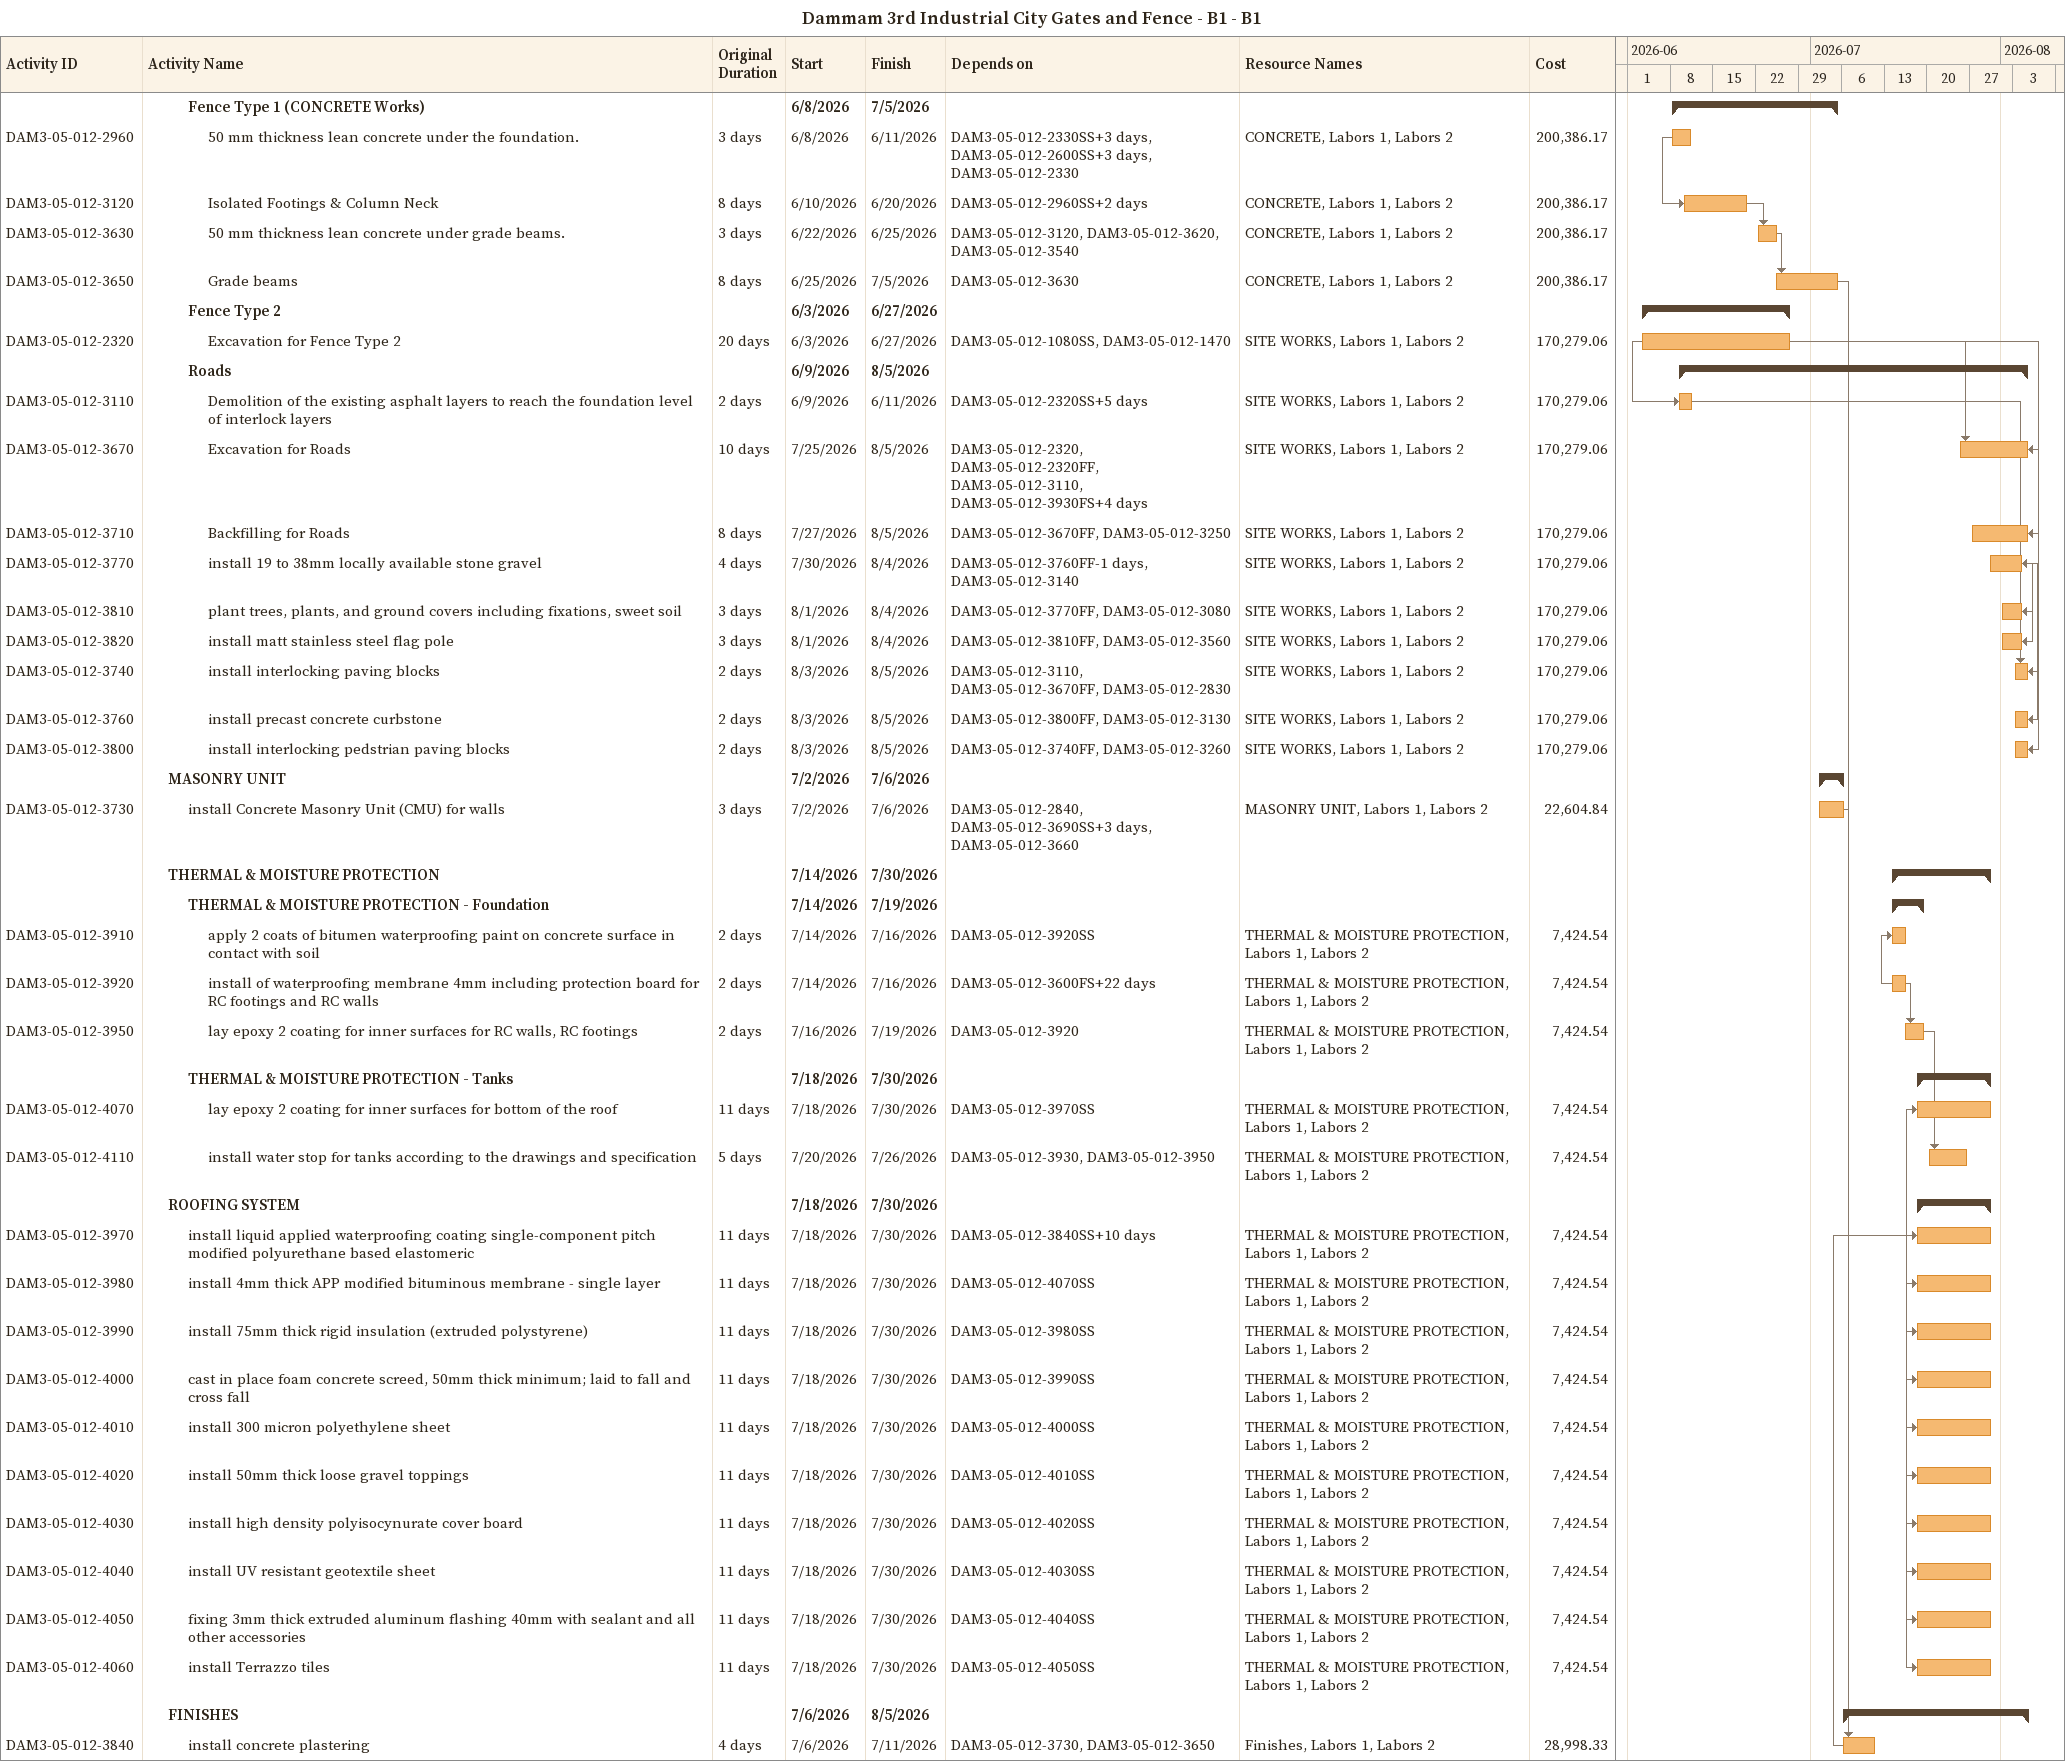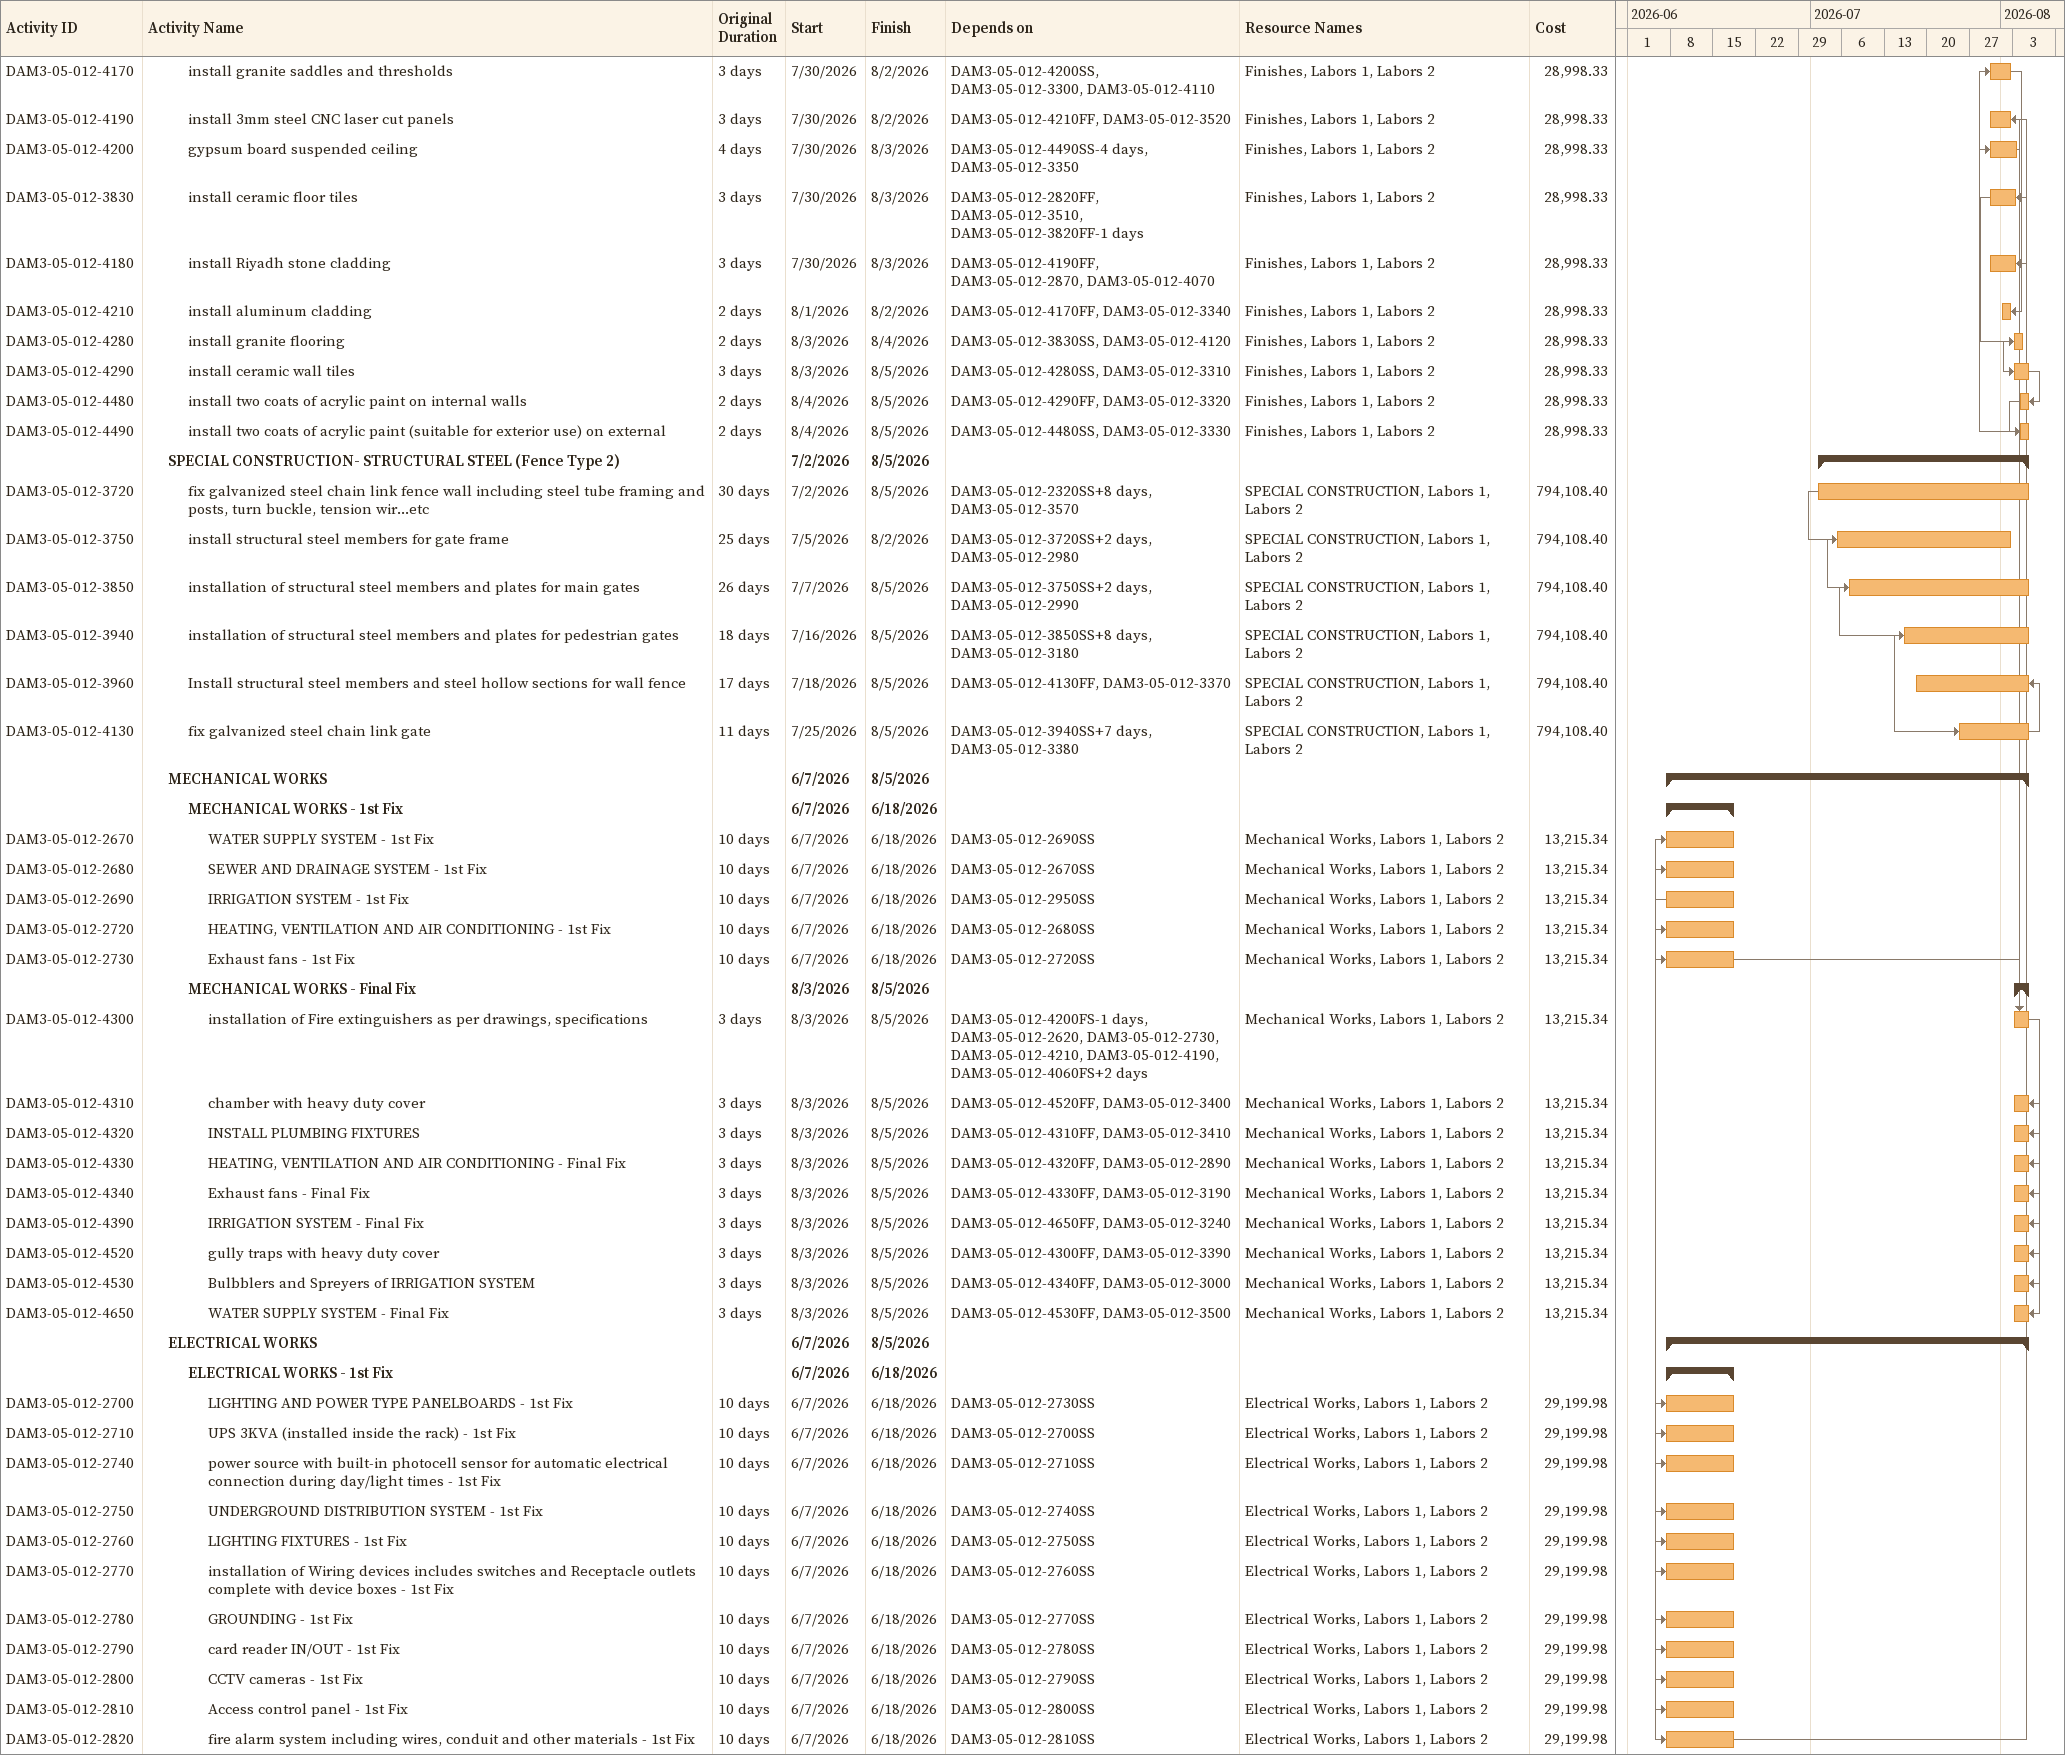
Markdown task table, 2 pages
Dammam 3rd Industrial City Gates and Fence - B1 - B1

| ID | Level | Task | Original duration | Start | Finish | Predecessors | Resources | Cost |
|---|---|---|---|---|---|---|---|---|
|  | 3 | **Fence Type 1 (CONCRETE Works)** |  | 2026-06-08 | 2026-07-05 |  |  |  |
| DAM3-05-012-2960 | 4 | 50 mm thickness lean concrete under the foundation. | 3d | 2026-06-08 | 2026-06-11 | DAM3-05-012-2330SS+3d, DAM3-05-012-2600SS+3d, DAM3-05-012-2330 | CONCRETE, Labors 1, Labors 2 | 200386.17 |
| DAM3-05-012-3120 | 4 | Isolated Footings & Column Neck | 8d | 2026-06-10 | 2026-06-20 | DAM3-05-012-2960SS+2d | CONCRETE, Labors 1, Labors 2 | 200386.17 |
| DAM3-05-012-3630 | 4 | 50 mm thickness lean concrete under grade beams. | 3d | 2026-06-22 | 2026-06-25 | DAM3-05-012-3120, DAM3-05-012-3620, DAM3-05-012-3540 | CONCRETE, Labors 1, Labors 2 | 200386.17 |
| DAM3-05-012-3650 | 4 | Grade beams | 8d | 2026-06-25 | 2026-07-05 | DAM3-05-012-3630 | CONCRETE, Labors 1, Labors 2 | 200386.17 |
|  | 3 | **Fence Type 2** |  | 2026-06-03 | 2026-06-27 |  |  |  |
| DAM3-05-012-2320 | 4 | Excavation for Fence Type 2 | 20d | 2026-06-03 | 2026-06-27 | DAM3-05-012-1080SS, DAM3-05-012-1470 | SITE WORKS, Labors 1, Labors 2 | 170279.06 |
|  | 3 | **Roads** |  | 2026-06-09 | 2026-08-05 |  |  |  |
| DAM3-05-012-3110 | 4 | Demolition of the existing asphalt layers to reach the foundation level of interlock layers | 2d | 2026-06-09 | 2026-06-11 | DAM3-05-012-2320SS+5d | SITE WORKS, Labors 1, Labors 2 | 170279.06 |
| DAM3-05-012-3670 | 4 | Excavation for Roads | 10d | 2026-07-25 | 2026-08-05 | DAM3-05-012-2320, DAM3-05-012-2320FF, DAM3-05-012-3110, DAM3-05-012-3930FS+4d | SITE WORKS, Labors 1, Labors 2 | 170279.06 |
| DAM3-05-012-3710 | 4 | Backfilling for Roads | 8d | 2026-07-27 | 2026-08-05 | DAM3-05-012-3670FF, DAM3-05-012-3250 | SITE WORKS, Labors 1, Labors 2 | 170279.06 |
| DAM3-05-012-3770 | 4 | install 19 to 38mm locally available stone gravel | 4d | 2026-07-30 | 2026-08-04 | DAM3-05-012-3760FF-1d, DAM3-05-012-3140 | SITE WORKS, Labors 1, Labors 2 | 170279.06 |
| DAM3-05-012-3810 | 4 | plant trees, plants, and ground covers including fixations, sweet soil | 3d | 2026-08-01 | 2026-08-04 | DAM3-05-012-3770FF, DAM3-05-012-3080 | SITE WORKS, Labors 1, Labors 2 | 170279.06 |
| DAM3-05-012-3820 | 4 | install matt stainless steel flag pole | 3d | 2026-08-01 | 2026-08-04 | DAM3-05-012-3810FF, DAM3-05-012-3560 | SITE WORKS, Labors 1, Labors 2 | 170279.06 |
| DAM3-05-012-3740 | 4 | install interlocking paving blocks | 2d | 2026-08-03 | 2026-08-05 | DAM3-05-012-3110, DAM3-05-012-3670FF, DAM3-05-012-2830 | SITE WORKS, Labors 1, Labors 2 | 170279.06 |
| DAM3-05-012-3760 | 4 | install precast concrete curbstone | 2d | 2026-08-03 | 2026-08-05 | DAM3-05-012-3800FF, DAM3-05-012-3130 | SITE WORKS, Labors 1, Labors 2 | 170279.06 |
| DAM3-05-012-3800 | 4 | install interlocking pedstrian paving blocks | 2d | 2026-08-03 | 2026-08-05 | DAM3-05-012-3740FF, DAM3-05-012-3260 | SITE WORKS, Labors 1, Labors 2 | 170279.06 |
|  | 2 | **MASONRY UNIT** |  | 2026-07-02 | 2026-07-06 |  |  |  |
| DAM3-05-012-3730 | 3 | install Concrete Masonry Unit (CMU) for walls | 3d | 2026-07-02 | 2026-07-06 | DAM3-05-012-2840, DAM3-05-012-3690SS+3d, DAM3-05-012-3660 | MASONRY UNIT, Labors 1, Labors 2 | 22604.84 |
|  | 2 | **THERMAL & MOISTURE PROTECTION** |  | 2026-07-14 | 2026-07-30 |  |  |  |
|  | 3 | **THERMAL & MOISTURE PROTECTION - Foundation** |  | 2026-07-14 | 2026-07-19 |  |  |  |
| DAM3-05-012-3910 | 4 | apply 2 coats of bitumen waterproofing paint on concrete surface in contact with soil | 2d | 2026-07-14 | 2026-07-16 | DAM3-05-012-3920SS | THERMAL & MOISTURE PROTECTION, Labors 1, Labors 2 | 7424.54 |
| DAM3-05-012-3920 | 4 | install of waterproofing membrane 4mm including protection board for RC footings and RC walls | 2d | 2026-07-14 | 2026-07-16 | DAM3-05-012-3600FS+22d | THERMAL & MOISTURE PROTECTION, Labors 1, Labors 2 | 7424.54 |
| DAM3-05-012-3950 | 4 | lay epoxy 2 coating for inner surfaces for RC walls, RC footings | 2d | 2026-07-16 | 2026-07-19 | DAM3-05-012-3920 | THERMAL & MOISTURE PROTECTION, Labors 1, Labors 2 | 7424.54 |
|  | 3 | **THERMAL & MOISTURE PROTECTION - Tanks** |  | 2026-07-18 | 2026-07-30 |  |  |  |
| DAM3-05-012-4070 | 4 | lay epoxy 2 coating for inner surfaces for bottom of the roof | 11d | 2026-07-18 | 2026-07-30 | DAM3-05-012-3970SS | THERMAL & MOISTURE PROTECTION, Labors 1, Labors 2 | 7424.54 |
| DAM3-05-012-4110 | 4 | install water stop for tanks according to the drawings and specification | 5d | 2026-07-20 | 2026-07-26 | DAM3-05-012-3930, DAM3-05-012-3950 | THERMAL & MOISTURE PROTECTION, Labors 1, Labors 2 | 7424.54 |
|  | 2 | **ROOFING SYSTEM** |  | 2026-07-18 | 2026-07-30 |  |  |  |
| DAM3-05-012-3970 | 3 | install liquid applied waterproofing coating single-component pitch modified polyurethane based elastomeric | 11d | 2026-07-18 | 2026-07-30 | DAM3-05-012-3840SS+10d | THERMAL & MOISTURE PROTECTION, Labors 1, Labors 2 | 7424.54 |
| DAM3-05-012-3980 | 3 | install 4mm thick APP modified bituminous membrane - single layer | 11d | 2026-07-18 | 2026-07-30 | DAM3-05-012-4070SS | THERMAL & MOISTURE PROTECTION, Labors 1, Labors 2 | 7424.54 |
| DAM3-05-012-3990 | 3 | install 75mm thick rigid insulation (extruded polystyrene) | 11d | 2026-07-18 | 2026-07-30 | DAM3-05-012-3980SS | THERMAL & MOISTURE PROTECTION, Labors 1, Labors 2 | 7424.54 |
| DAM3-05-012-4000 | 3 | cast in place foam concrete screed, 50mm thick minimum; laid to fall and cross fall | 11d | 2026-07-18 | 2026-07-30 | DAM3-05-012-3990SS | THERMAL & MOISTURE PROTECTION, Labors 1, Labors 2 | 7424.54 |
| DAM3-05-012-4010 | 3 | install 300 micron polyethylene sheet | 11d | 2026-07-18 | 2026-07-30 | DAM3-05-012-4000SS | THERMAL & MOISTURE PROTECTION, Labors 1, Labors 2 | 7424.54 |
| DAM3-05-012-4020 | 3 | install 50mm thick loose gravel toppings | 11d | 2026-07-18 | 2026-07-30 | DAM3-05-012-4010SS | THERMAL & MOISTURE PROTECTION, Labors 1, Labors 2 | 7424.54 |
| DAM3-05-012-4030 | 3 | install high density polyisocynurate cover board | 11d | 2026-07-18 | 2026-07-30 | DAM3-05-012-4020SS | THERMAL & MOISTURE PROTECTION, Labors 1, Labors 2 | 7424.54 |
| DAM3-05-012-4040 | 3 | install UV resistant geotextile sheet | 11d | 2026-07-18 | 2026-07-30 | DAM3-05-012-4030SS | THERMAL & MOISTURE PROTECTION, Labors 1, Labors 2 | 7424.54 |
| DAM3-05-012-4050 | 3 | fixing 3mm thick extruded aluminum flashing 40mm with sealant and all other accessories | 11d | 2026-07-18 | 2026-07-30 | DAM3-05-012-4040SS | THERMAL & MOISTURE PROTECTION, Labors 1, Labors 2 | 7424.54 |
| DAM3-05-012-4060 | 3 | install Terrazzo tiles | 11d | 2026-07-18 | 2026-07-30 | DAM3-05-012-4050SS | THERMAL & MOISTURE PROTECTION, Labors 1, Labors 2 | 7424.54 |
|  | 2 | **FINISHES** |  | 2026-07-06 | 2026-08-05 |  |  |  |
| DAM3-05-012-3840 | 3 | install concrete plastering | 4d | 2026-07-06 | 2026-07-11 | DAM3-05-012-3730, DAM3-05-012-3650 | Finishes, Labors 1, Labors 2 | 28998.33 |
| DAM3-05-012-4170 | 3 | install granite saddles and thresholds | 3d | 2026-07-30 | 2026-08-02 | DAM3-05-012-4200SS, DAM3-05-012-3300, DAM3-05-012-4110 | Finishes, Labors 1, Labors 2 | 28998.33 |
| DAM3-05-012-4190 | 3 | install 3mm steel CNC laser cut panels | 3d | 2026-07-30 | 2026-08-02 | DAM3-05-012-4210FF, DAM3-05-012-3520 | Finishes, Labors 1, Labors 2 | 28998.33 |
| DAM3-05-012-4200 | 3 | gypsum board suspended ceiling | 4d | 2026-07-30 | 2026-08-03 | DAM3-05-012-4490SS-4d, DAM3-05-012-3350 | Finishes, Labors 1, Labors 2 | 28998.33 |
| DAM3-05-012-3830 | 3 | install ceramic floor tiles | 3d | 2026-07-30 | 2026-08-03 | DAM3-05-012-2820FF, DAM3-05-012-3510, DAM3-05-012-3820FF-1d | Finishes, Labors 1, Labors 2 | 28998.33 |
| DAM3-05-012-4180 | 3 | install Riyadh stone cladding | 3d | 2026-07-30 | 2026-08-03 | DAM3-05-012-4190FF, DAM3-05-012-2870, DAM3-05-012-4070 | Finishes, Labors 1, Labors 2 | 28998.33 |
| DAM3-05-012-4210 | 3 | install aluminum cladding | 2d | 2026-08-01 | 2026-08-02 | DAM3-05-012-4170FF, DAM3-05-012-3340 | Finishes, Labors 1, Labors 2 | 28998.33 |
| DAM3-05-012-4280 | 3 | install granite flooring | 2d | 2026-08-03 | 2026-08-04 | DAM3-05-012-3830SS, DAM3-05-012-4120 | Finishes, Labors 1, Labors 2 | 28998.33 |
| DAM3-05-012-4290 | 3 | install ceramic wall tiles | 3d | 2026-08-03 | 2026-08-05 | DAM3-05-012-4280SS, DAM3-05-012-3310 | Finishes, Labors 1, Labors 2 | 28998.33 |
| DAM3-05-012-4480 | 3 | install two coats of acrylic paint on internal walls | 2d | 2026-08-04 | 2026-08-05 | DAM3-05-012-4290FF, DAM3-05-012-3320 | Finishes, Labors 1, Labors 2 | 28998.33 |
| DAM3-05-012-4490 | 3 | install two coats of acrylic paint (suitable for exterior use) on external | 2d | 2026-08-04 | 2026-08-05 | DAM3-05-012-4480SS, DAM3-05-012-3330 | Finishes, Labors 1, Labors 2 | 28998.33 |
|  | 2 | **SPECIAL CONSTRUCTION- STRUCTURAL STEEL (Fence Type 2)** |  | 2026-07-02 | 2026-08-05 |  |  |  |
| DAM3-05-012-3720 | 3 | fix galvanized steel chain link fence wall including steel tube framing and posts, turn buckle, tension wir...etc | 30d | 2026-07-02 | 2026-08-05 | DAM3-05-012-2320SS+8d, DAM3-05-012-3570 | SPECIAL CONSTRUCTION, Labors 1, Labors 2 | 794108.40 |
| DAM3-05-012-3750 | 3 | install structural steel members for gate frame | 25d | 2026-07-05 | 2026-08-02 | DAM3-05-012-3720SS+2d, DAM3-05-012-2980 | SPECIAL CONSTRUCTION, Labors 1, Labors 2 | 794108.40 |
| DAM3-05-012-3850 | 3 | installation of structural steel members and plates for main gates | 26d | 2026-07-07 | 2026-08-05 | DAM3-05-012-3750SS+2d, DAM3-05-012-2990 | SPECIAL CONSTRUCTION, Labors 1, Labors 2 | 794108.40 |
| DAM3-05-012-3940 | 3 | installation of structural steel members and plates for pedestrian gates | 18d | 2026-07-16 | 2026-08-05 | DAM3-05-012-3850SS+8d, DAM3-05-012-3180 | SPECIAL CONSTRUCTION, Labors 1, Labors 2 | 794108.40 |
| DAM3-05-012-3960 | 3 | Install structural steel members and steel hollow sections for wall fence | 17d | 2026-07-18 | 2026-08-05 | DAM3-05-012-4130FF, DAM3-05-012-3370 | SPECIAL CONSTRUCTION, Labors 1, Labors 2 | 794108.40 |
| DAM3-05-012-4130 | 3 | fix galvanized steel chain link gate | 11d | 2026-07-25 | 2026-08-05 | DAM3-05-012-3940SS+7d, DAM3-05-012-3380 | SPECIAL CONSTRUCTION, Labors 1, Labors 2 | 794108.40 |
|  | 2 | **MECHANICAL WORKS** |  | 2026-06-07 | 2026-08-05 |  |  |  |
|  | 3 | **MECHANICAL WORKS - 1st Fix** |  | 2026-06-07 | 2026-06-18 |  |  |  |
| DAM3-05-012-2670 | 4 | WATER SUPPLY SYSTEM - 1st Fix | 10d | 2026-06-07 | 2026-06-18 | DAM3-05-012-2690SS | Mechanical Works, Labors 1, Labors 2 | 13215.34 |
| DAM3-05-012-2680 | 4 | SEWER AND DRAINAGE SYSTEM - 1st Fix | 10d | 2026-06-07 | 2026-06-18 | DAM3-05-012-2670SS | Mechanical Works, Labors 1, Labors 2 | 13215.34 |
| DAM3-05-012-2690 | 4 | IRRIGATION SYSTEM - 1st Fix | 10d | 2026-06-07 | 2026-06-18 | DAM3-05-012-2950SS | Mechanical Works, Labors 1, Labors 2 | 13215.34 |
| DAM3-05-012-2720 | 4 | HEATING, VENTILATION AND AIR CONDITIONING - 1st Fix | 10d | 2026-06-07 | 2026-06-18 | DAM3-05-012-2680SS | Mechanical Works, Labors 1, Labors 2 | 13215.34 |
| DAM3-05-012-2730 | 4 | Exhaust fans - 1st Fix | 10d | 2026-06-07 | 2026-06-18 | DAM3-05-012-2720SS | Mechanical Works, Labors 1, Labors 2 | 13215.34 |
|  | 3 | **MECHANICAL WORKS - Final Fix** |  | 2026-08-03 | 2026-08-05 |  |  |  |
| DAM3-05-012-4300 | 4 | installation of Fire extinguishers as per drawings, specifications | 3d | 2026-08-03 | 2026-08-05 | DAM3-05-012-4200FS-1d, DAM3-05-012-2620, DAM3-05-012-2730, DAM3-05-012-4210, DAM3-05-012-4190, DAM3-05-012-4060FS+2d | Mechanical Works, Labors 1, Labors 2 | 13215.34 |
| DAM3-05-012-4310 | 4 | chamber with heavy duty cover | 3d | 2026-08-03 | 2026-08-05 | DAM3-05-012-4520FF, DAM3-05-012-3400 | Mechanical Works, Labors 1, Labors 2 | 13215.34 |
| DAM3-05-012-4320 | 4 | INSTALL PLUMBING FIXTURES | 3d | 2026-08-03 | 2026-08-05 | DAM3-05-012-4310FF, DAM3-05-012-3410 | Mechanical Works, Labors 1, Labors 2 | 13215.34 |
| DAM3-05-012-4330 | 4 | HEATING, VENTILATION AND AIR CONDITIONING - Final Fix | 3d | 2026-08-03 | 2026-08-05 | DAM3-05-012-4320FF, DAM3-05-012-2890 | Mechanical Works, Labors 1, Labors 2 | 13215.34 |
| DAM3-05-012-4340 | 4 | Exhaust fans - Final Fix | 3d | 2026-08-03 | 2026-08-05 | DAM3-05-012-4330FF, DAM3-05-012-3190 | Mechanical Works, Labors 1, Labors 2 | 13215.34 |
| DAM3-05-012-4390 | 4 | IRRIGATION SYSTEM - Final Fix | 3d | 2026-08-03 | 2026-08-05 | DAM3-05-012-4650FF, DAM3-05-012-3240 | Mechanical Works, Labors 1, Labors 2 | 13215.34 |
| DAM3-05-012-4520 | 4 | gully traps with heavy duty cover | 3d | 2026-08-03 | 2026-08-05 | DAM3-05-012-4300FF, DAM3-05-012-3390 | Mechanical Works, Labors 1, Labors 2 | 13215.34 |
| DAM3-05-012-4530 | 4 | Bulbblers and Spreyers of IRRIGATION SYSTEM | 3d | 2026-08-03 | 2026-08-05 | DAM3-05-012-4340FF, DAM3-05-012-3000 | Mechanical Works, Labors 1, Labors 2 | 13215.34 |
| DAM3-05-012-4650 | 4 | WATER SUPPLY SYSTEM - Final Fix | 3d | 2026-08-03 | 2026-08-05 | DAM3-05-012-4530FF, DAM3-05-012-3500 | Mechanical Works, Labors 1, Labors 2 | 13215.34 |
|  | 2 | **ELECTRICAL WORKS** |  | 2026-06-07 | 2026-08-05 |  |  |  |
|  | 3 | **ELECTRICAL WORKS - 1st Fix** |  | 2026-06-07 | 2026-06-18 |  |  |  |
| DAM3-05-012-2700 | 4 | LIGHTING AND POWER TYPE PANELBOARDS - 1st Fix | 10d | 2026-06-07 | 2026-06-18 | DAM3-05-012-2730SS | Electrical Works, Labors 1, Labors 2 | 29199.98 |
| DAM3-05-012-2710 | 4 | UPS 3KVA (installed inside the rack) - 1st Fix | 10d | 2026-06-07 | 2026-06-18 | DAM3-05-012-2700SS | Electrical Works, Labors 1, Labors 2 | 29199.98 |
| DAM3-05-012-2740 | 4 | power source with built-in photocell sensor for automatic electrical connection during day/light times - 1st Fix | 10d | 2026-06-07 | 2026-06-18 | DAM3-05-012-2710SS | Electrical Works, Labors 1, Labors 2 | 29199.98 |
| DAM3-05-012-2750 | 4 | UNDERGROUND DISTRIBUTION SYSTEM - 1st Fix | 10d | 2026-06-07 | 2026-06-18 | DAM3-05-012-2740SS | Electrical Works, Labors 1, Labors 2 | 29199.98 |
| DAM3-05-012-2760 | 4 | LIGHTING FIXTURES - 1st Fix | 10d | 2026-06-07 | 2026-06-18 | DAM3-05-012-2750SS | Electrical Works, Labors 1, Labors 2 | 29199.98 |
| DAM3-05-012-2770 | 4 | installation of Wiring devices includes switches and Receptacle outlets complete with device boxes - 1st Fix | 10d | 2026-06-07 | 2026-06-18 | DAM3-05-012-2760SS | Electrical Works, Labors 1, Labors 2 | 29199.98 |
| DAM3-05-012-2780 | 4 | GROUNDING - 1st Fix | 10d | 2026-06-07 | 2026-06-18 | DAM3-05-012-2770SS | Electrical Works, Labors 1, Labors 2 | 29199.98 |
| DAM3-05-012-2790 | 4 | card reader IN/OUT - 1st Fix | 10d | 2026-06-07 | 2026-06-18 | DAM3-05-012-2780SS | Electrical Works, Labors 1, Labors 2 | 29199.98 |
| DAM3-05-012-2800 | 4 | CCTV cameras - 1st Fix | 10d | 2026-06-07 | 2026-06-18 | DAM3-05-012-2790SS | Electrical Works, Labors 1, Labors 2 | 29199.98 |
| DAM3-05-012-2810 | 4 | Access control panel - 1st Fix | 10d | 2026-06-07 | 2026-06-18 | DAM3-05-012-2800SS | Electrical Works, Labors 1, Labors 2 | 29199.98 |
| DAM3-05-012-2820 | 4 | fire alarm system including wires, conduit and other materials - 1st Fix | 10d | 2026-06-07 | 2026-06-18 | DAM3-05-012-2810SS | Electrical Works, Labors 1, Labors 2 | 29199.98 |
